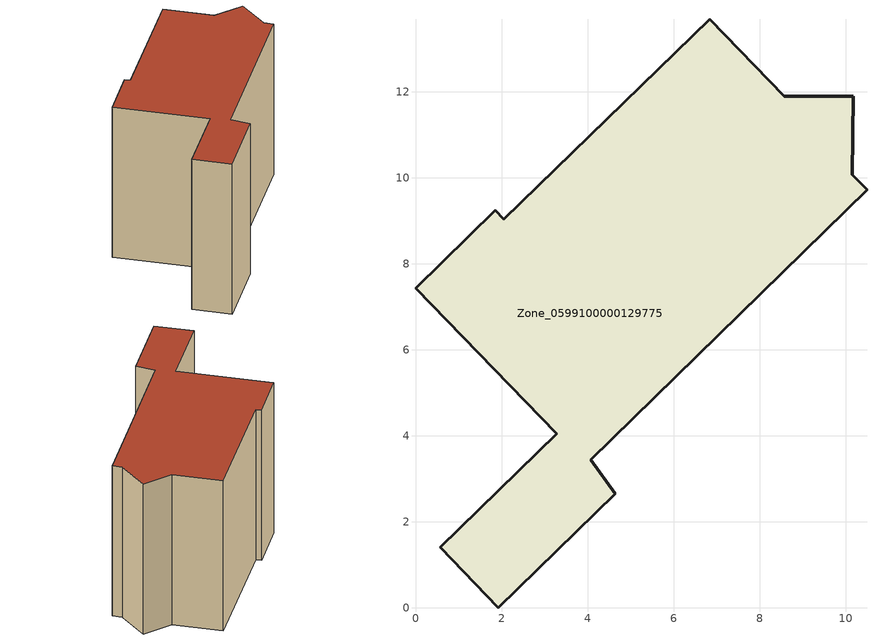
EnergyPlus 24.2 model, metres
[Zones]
Zone_0599100000129775
 floor ground (C_G): 8.58,11.9 10.18,11.9 10.16,10.07 10.5,9.72 4.07,3.44 4.65,2.65 1.93,0 0.57,1.41 3.29,4.05 0,7.43 1.85,9.24 2.05,9.04 6.84,13.69 z0
 wall outside (C_F): 10.5,9.72 10.16,10.07 10.18,11.9 8.58,11.9 6.84,13.69 2.05,9.04 1.85,9.24 0,7.43 3.29,4.05 0.57,1.41 1.93,0 4.65,2.65 4.07,3.44 10.5,9.72 z0:8.21
 roof outside (C_R): 2.05,9.04 1.85,9.24 0,7.43 3.29,4.05 0.57,1.41 1.93,0 4.65,2.65 4.07,3.44 10.5,9.72 10.16,10.07 10.18,11.9 8.58,11.9 6.84,13.69 z8.21
[BUILDING]
Pand.0599100000129775: North Axis=0; Terrain=City; Loads Convergence Tolerance Value=0.04; Temperature Convergence Tolerance Value=0.4; Solar Distribution=FullExterior; Maximum Number of Warmup Days=25; Minimum Number of Warmup Days=1
[Site:Location]
Rotterdam.The.Hague.AP_ZH_NLD Design_Conditions: Latitude=51.96; Longitude=4.45; Time Zone=1; Elevation=-4.5
[SITE:GROUNDTEMPERATURE:BUILDINGSURFACE]
18, 18, 18, 18, 18, 18, 18, 18, 18, 18, 18, 18
[MATERIAL] Thermal Absorptance=0.9; Solar Absorptance=0.7; Visible Absorptance=0.7
Name | Roughness | Thickness | Conductivity | Density | Specific Heat
G.TI.1975-1991 | MediumSmooth | 0.15 | 0.288461 | 540 | 1210
F.TI.1975-1991 | Rough | 0.3 | 0.230769 | 1920 | 840
R.TI.1975-1991 | MediumRough | 0.2 | 0.153846 | 1500 | 1000
[CONSTRUCTION]
C_G: G.TI.1975-1991
C_F: F.TI.1975-1991
C_R: R.TI.1975-1991
[ZONE]
Zone_0599100000129775: Type=1; Multiplier=1; Ceiling Height=Autocalculate; Volume=Autocalculate; Floor Area=autocalculate; Part of Total Floor Area=Yes
[ZONEINFILTRATION:DESIGNFLOWRATE]
Infil_Zone_0599100000129775: Zone or ZoneList or Space or SpaceList=Zone_0599100000129775; Schedule=AlwaysOn; Design Flow Rate Calculation Method=Flow/Area; Flow Rate per Floor Area=0.003; Constant Term Coefficient=1; Temperature Term Coefficient=0; Velocity Term Coefficient=0; Velocity Squared Term Coefficient=0
[HVACTEMPLATE:ZONE:IDEALLOADSAIRSYSTEM]
Zone_0599100000129775: Maximum Heating Supply Air Temperature=50; Minimum Cooling Supply Air Temperature=13; Maximum Heating Supply Air Humidity Ratio=0.0156; Minimum Cooling Supply Air Humidity Ratio=0.0077; Heating Limit=NoLimit; Cooling Limit=NoLimit; Dehumidification Control Type=ConstantSensibleHeatRatio; Cooling Sensible Heat Ratio=0.7; Dehumidification Setpoint=60; Humidification Control Type=None; Humidification Setpoint=30; Outdoor Air Method=None; Outdoor Air Flow Rate per Person=0.00944; Outdoor Air Flow Rate per Zone Floor Area=0; Outdoor Air Flow Rate per Zone=0; Demand Controlled Ventilation Type=None; Outdoor Air Economizer Type=NoEconomizer; Heat Recovery Type=None; Sensible Heat Recovery Effectiveness=0.7; Latent Heat Recovery Effectiveness=0.65
[ZONECONTROL:THERMOSTAT]
ThermostatControl_Zone_0599100000129775: Zone or ZoneList=Zone_0599100000129775; Control Type Schedule=DualSetpointControlType; Control 1=Thermostat_Zone_0599100000129775; Temperature Difference Between Cutout And Setpoint=0
[THERMOSTATSETPOINT:DUALSETPOINT]
Thermostat_Zone_0599100000129775: Heating Setpoint Temperature Schedule=HeatingSetpoint_Zone_0599100000129775; Cooling Setpoint Temperature Schedule=CoolingSetpoint_Zone_0599100000129775
[SCHEDULE:COMPACT]
HeatingSetpoint_Zone_0599100000129775: Through: 12/31, For: AllDays, Until: 24:00, 21
CoolingSetpoint_Zone_0599100000129775: Through: 12/31, For: AllDays, Until: 24:00, 24
DualSetpointControlType: Through: 12/31, For: AllDays, Until: 24:00, 4
AlwaysOn: Through: 12/31, For: AllDays, Until: 24:00, 1
